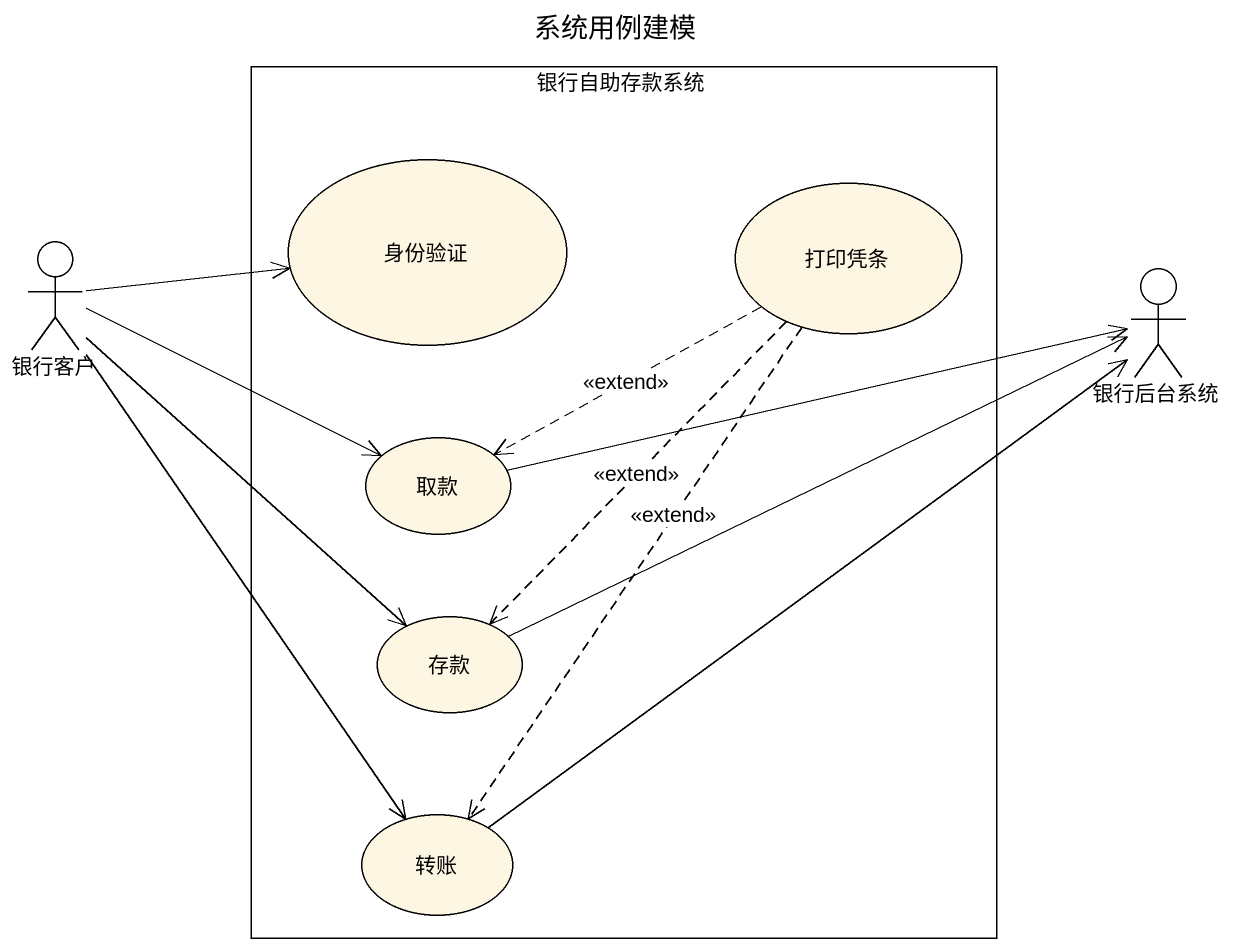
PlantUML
@startuml
title 系统用例建模
rectangle 银行自助存款系统 {
  usecase 身份验证
  usecase 打印凭条
  usecase 取款
  usecase 存款
  usecase 转账
}
actor 银行客户
actor 银行后台系统
打印凭条 .left.> 取款 : <<extend>>
打印凭条 ..> 存款 : <<extend>>
打印凭条 ..> 转账 : <<extend>>
银行客户 -right-> 身份验证
银行客户 -right-> 取款
银行客户 --> 存款
银行客户 --> 转账
取款 -right-> 银行后台系统
存款 -right-> 银行后台系统
转账 -up-> 银行后台系统
@enduml
